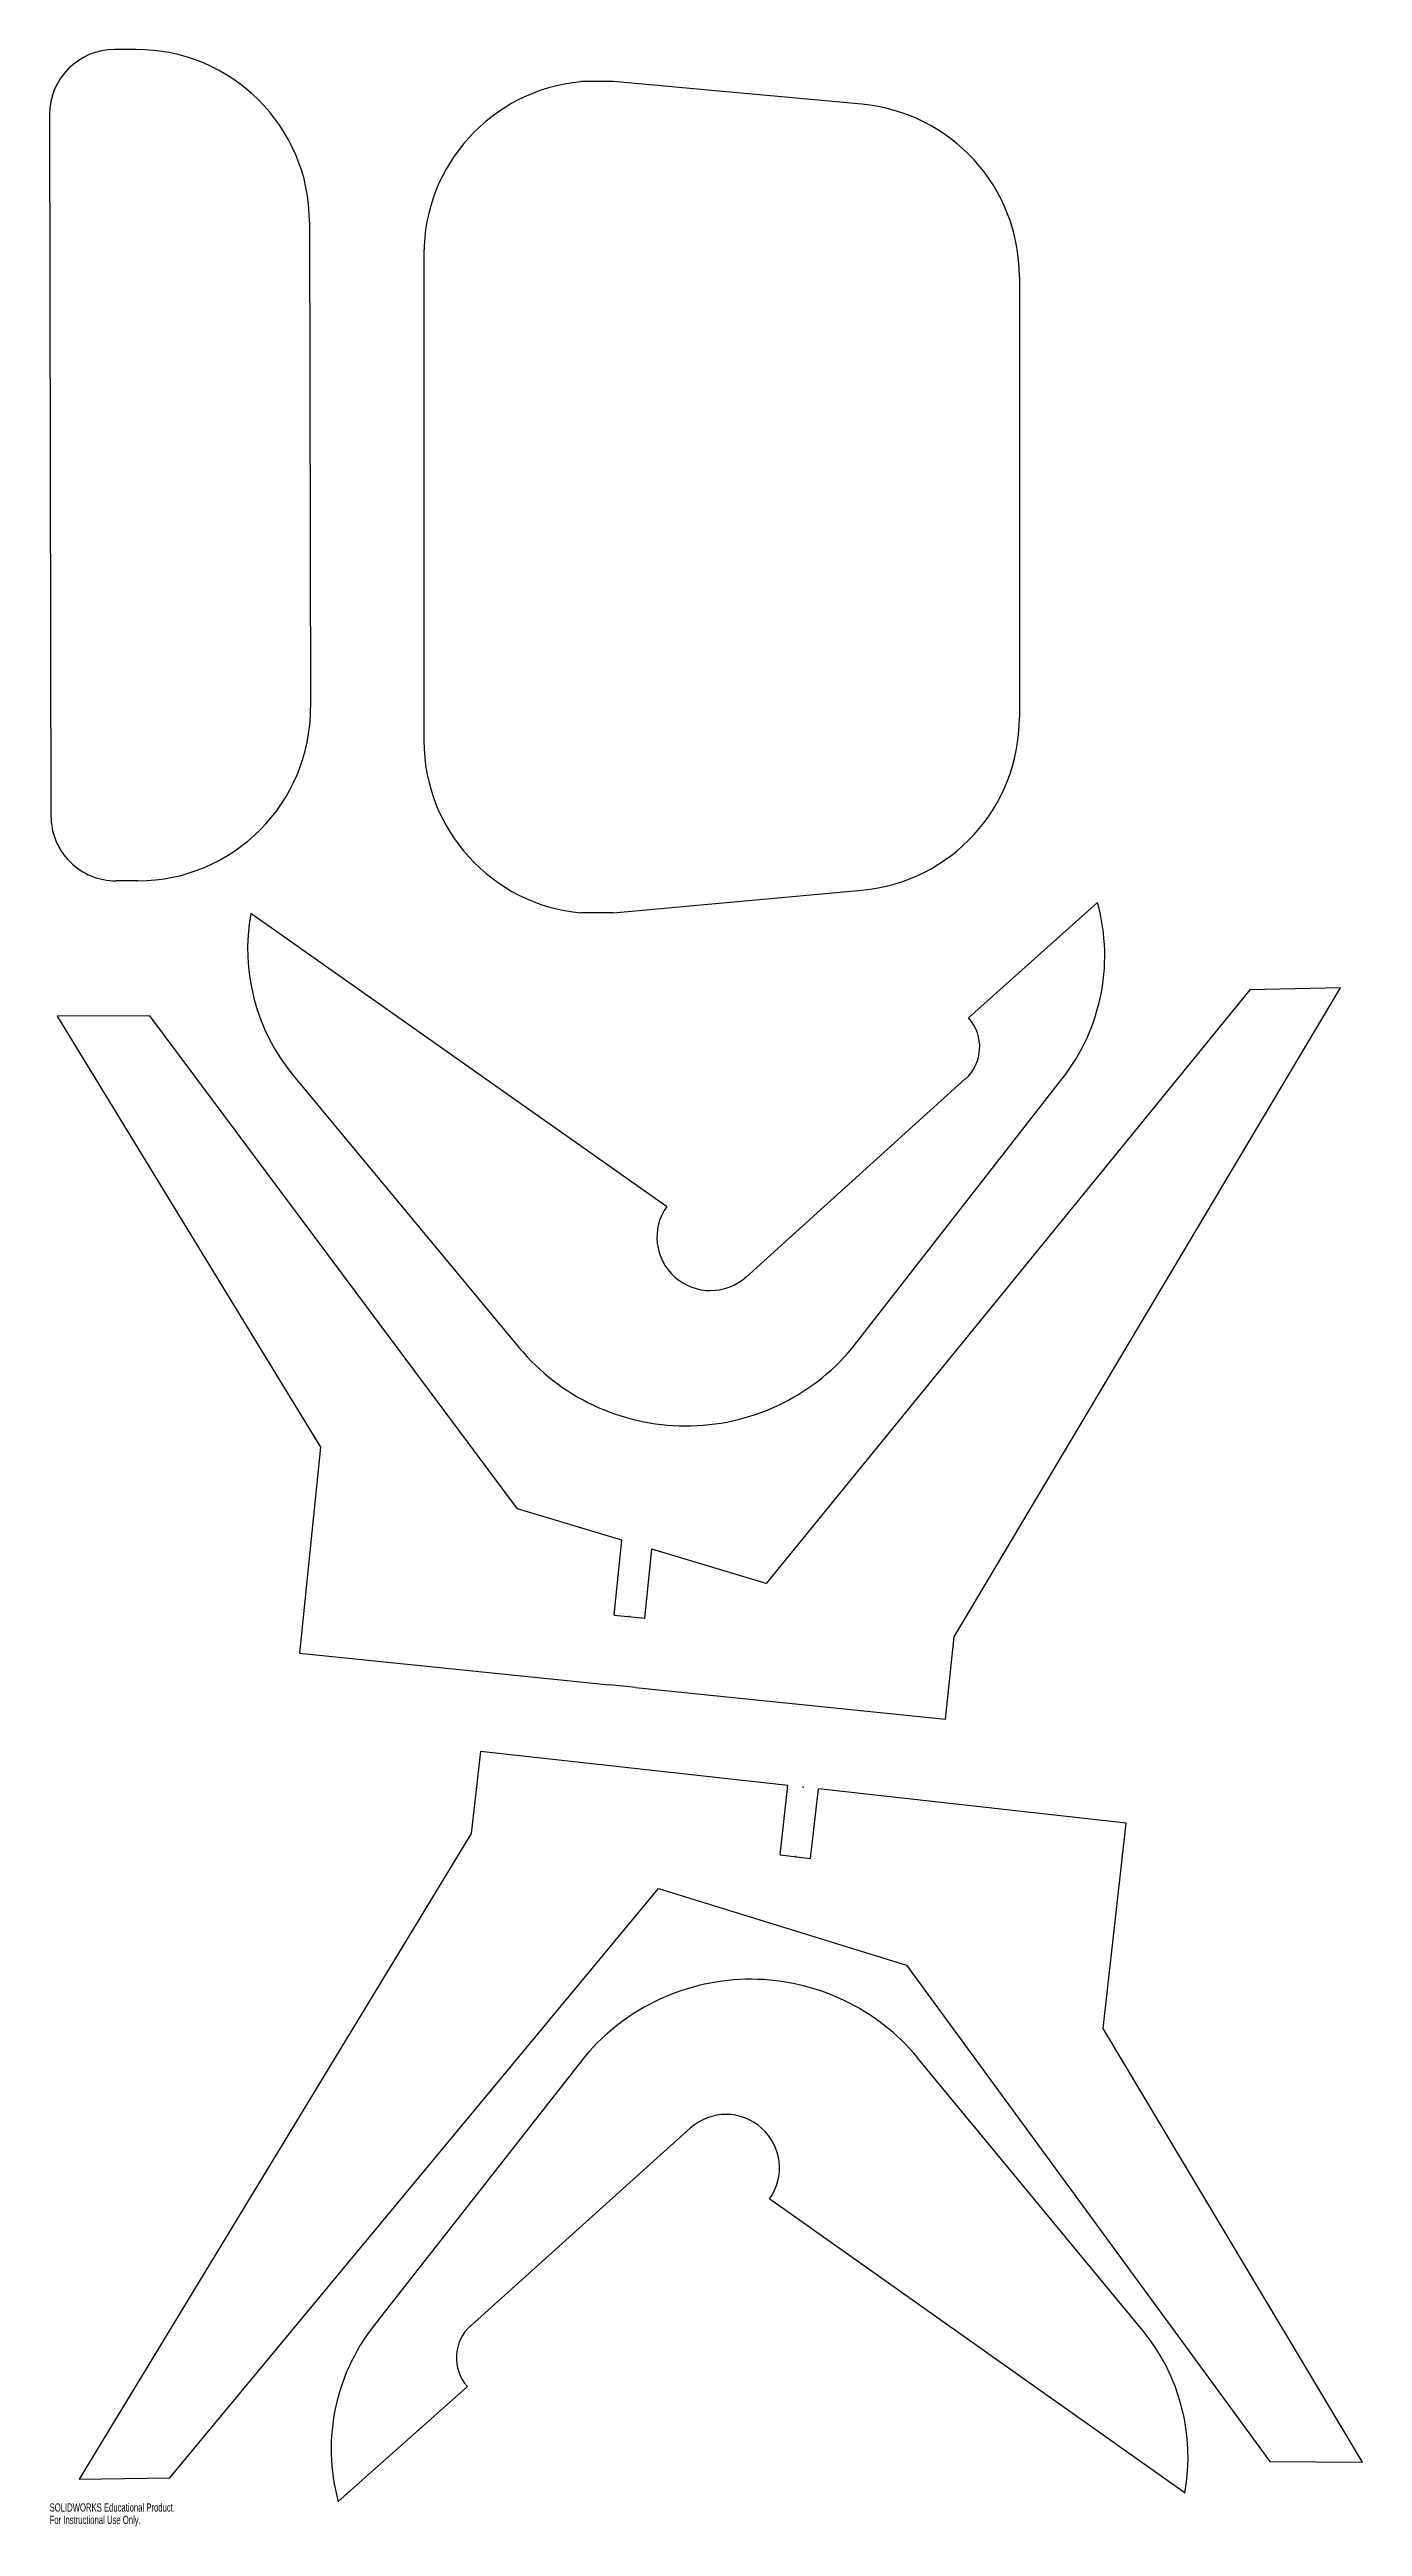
# Model space of a CAD drawing. Header units: millimetres. Extents: x -722 to 50, y -732 to 725.
import ezdxf

# ---------------------------------------------------------------- set-up
doc = ezdxf.new("R2010")
doc.units = ezdxf.units.MM
doc.header["$PDSIZE"] = -1
doc.styles.add('SLDTEXTSTYLE0', font='TXT', dxfattribs={"width": 0.7})

msp = doc.modelspace()

# ---------------------------------------------------------------- linework, layer by layer
at = {"color": 7, "linetype": 'Continuous'}
for p, q in [((-670.8, 724.9), (-683.5, 724.8)), ((-390.3, 706), (-409.3, 706)), ((-244.2, 692.7), (-390.3, 706)), ((-721.6, 686.6), (-720.8, 274.1)), ((-568.8, 623.3), (-568.2, 338.1)), ((-501.6, 604.6), (-501.6, 318.5)), ((-151.6, 591.3), (-151.6, 331.9)), ((-669.8, 236), (-682.5, 236)), ((-390.3, 217.2), (-244.2, 230.5)), ((-105.6, 223.3), (-181.5, 155.4)), ((-358.9, 44.6), (-603.4, 216.9)), ((-390.3, 217.2), (-409.3, 217.2)), ((-16.2, 171.9), (-300.4, -177.1)), ((-190, -208.6), (37.2, 173.1)), ((37.2, 173.1), (-16.2, 171.9)), ((-662.7, 156.7), (-717.1, 156.4)), ((-717.1, 156.4), (-562.4, -97.1)), ((-446.6, -133.3), (-662.7, 156.7)), ((-578.2, 121.3), (-445.6, -38.5)), ((-183.5, 119.5), (-312.2, 3)), ((-250.1, -39), (-128.8, 116.7)), ((-562.4, -97.1), (-574.8, -218.1)), ((-385.2, -151.7), (-446.6, -133.3)), ((-389.7, -195.7), (-385.2, -151.7)), ((-371.8, -197.5), (-367.6, -157)), ((-300.4, -177.1), (-367.6, -157)), ((-389.7, -195.7), (-371.8, -197.5)), ((-574.8, -218.1), (-392.5, -236.7)), ((-195, -256.9), (-190, -208.6)), ((-377.3, -238.3), (-392.5, -236.7)), ((-377.3, -238.3), (-195, -256.9)), ((-468.4, -275.9), (-473.8, -324.1)), ((-287.6, -296), (-468.4, -275.9)), ((-292.1, -336.8), (-287.6, -296)), ((-274.3, -338.8), (-269.7, -298)), ((-88.9, -318.1), (-269.7, -298)), ((-102.4, -438.9), (-88.9, -318.1)), ((-473.8, -324.1), (-704.3, -703.8)), ((-292.1, -336.8), (-274.3, -338.8)), ((-650.9, -703.1), (-363.7, -356.6)), ((-363.7, -356.6), (-217.9, -401.7)), ((-217.9, -401.7), (-4.3, -693.5)), ((50.1, -693.8), (-102.4, -438.9)), ((-406.9, -455.1), (-528.6, -610.5)), ((-79.2, -616.3), (-211.4, -456.1)), ((-473.9, -613.5), (-344.9, -497.3)), ((-298.3, -539), (-54.2, -711.9)), ((-552, -717.1), (-476, -649.4)), ((-4.3, -693.5), (50.1, -693.8)), ((-704.3, -703.8), (-650.9, -703.1))]:
    msp.add_line(p, q, dxfattribs=at)
for centre, radius, start, end in [((-683.4, 686.7), 38.2, 90.1215, 180.1215), ((-670.6, 623.1), 101.8, 0.1215, 90.1215), ((-399.8, 604.6), 101.8, 95.3413, 180), ((-253.4, 591.3), 101.8, 360, 84.8056), ((-670, 337.8), 101.8, 270.1215, 0.1215), ((-253.4, 331.9), 101.8, 275.1944, 360), ((-399.8, 318.5), 101.8, 180, 264.6587), ((-682.6, 274.2), 38.2, 180.1215, 270.1215), ((-218.6, 192), 117.2, 320.0076, 15.4827), ((-488, 196.2), 117.2, 169.851, 219.6904), ((-200.4, 138.4), 25.5, 311.8333, 41.8333), ((-333.2, 26.5), 31.4, 144.8333, 311.8333), ((-347.6, 42.8), 127.3, 219.6904, 320.0076), ((-309.5, -537.2), 127.3, 39.5493, 139.8666), ((-324, -520.8), 31.4, 324.6923, 131.6923), ((-438.9, -686.1), 117.2, 139.8666, 195.3417), ((-457, -632.5), 25.5, 131.6923, 221.6923), ((-169.6, -690.9), 117.2, 349.71, 39.5493)]:
    msp.add_arc(centre, radius, start, end, dxfattribs=at)
for p in [(-380.7, -196.6), (-380.7, -196.6), (-380.7, -196.6), (-278.7, -297), (-283.2, -337.8), (-283.2, -337.8), (-283.2, -337.8)]:
    msp.add_point(p, dxfattribs=at)

# ---------------------------------------------------------------- texts
at = {"color": 7, "linetype": 'Continuous', "char_height": 4.834, "attachment_point": 1, "style": 'SLDTEXTSTYLE0'}
for s, insert in [('SOLIDWORKS Educational Product.', (-721.6, -718.1)), ('For Instructional Use Only.', (-721.6, -725.4))]:
    msp.add_mtext(s, dxfattribs=dict(at, insert=insert))

doc.saveas('drawing.dxf')
